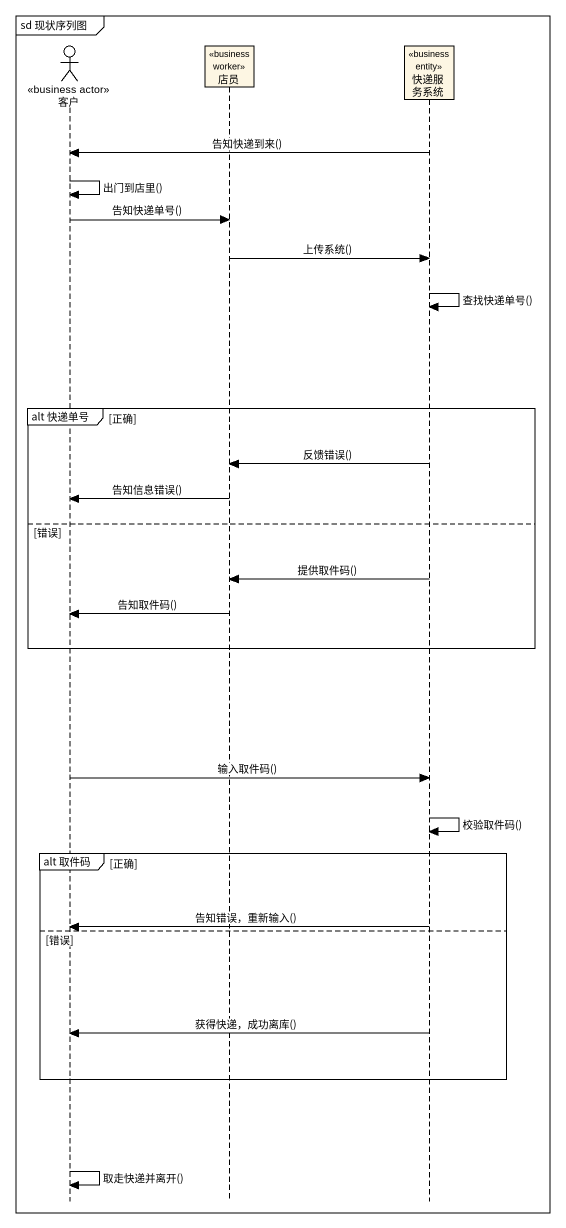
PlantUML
@startuml
mainframe sd 现状序列图
hide footbox
actor 客户 <<business actor>>
participant 店员 <<business worker>>
participant 快递服务系统 <<business entity>>

快递服务系统 -> 客户 : 告知快递到来()
客户 -> 客户 : 出门到店里()
客户 -> 店员 : 告知快递单号()
店员 -> 快递服务系统 : 上传系统()
快递服务系统 -> 快递服务系统 : 查找快递单号()
group alt 快递单号 [正确]
  快递服务系统 -> 店员 : 反馈错误()
  店员 -> 客户 : 告知信息错误()
else 错误
  快递服务系统 -> 店员 : 提供取件码()
  店员 -> 客户 : 告知取件码()
end
客户 -> 快递服务系统 : 输入取件码()
快递服务系统 -> 快递服务系统 : 校验取件码()
group alt 取件码 [正确]
  快递服务系统 -> 客户 : 告知错误，重新输入()
else 错误
  快递服务系统 -> 客户 : 获得快递，成功离库()
end
客户 -> 客户 : 取走快递并离开()
@enduml
